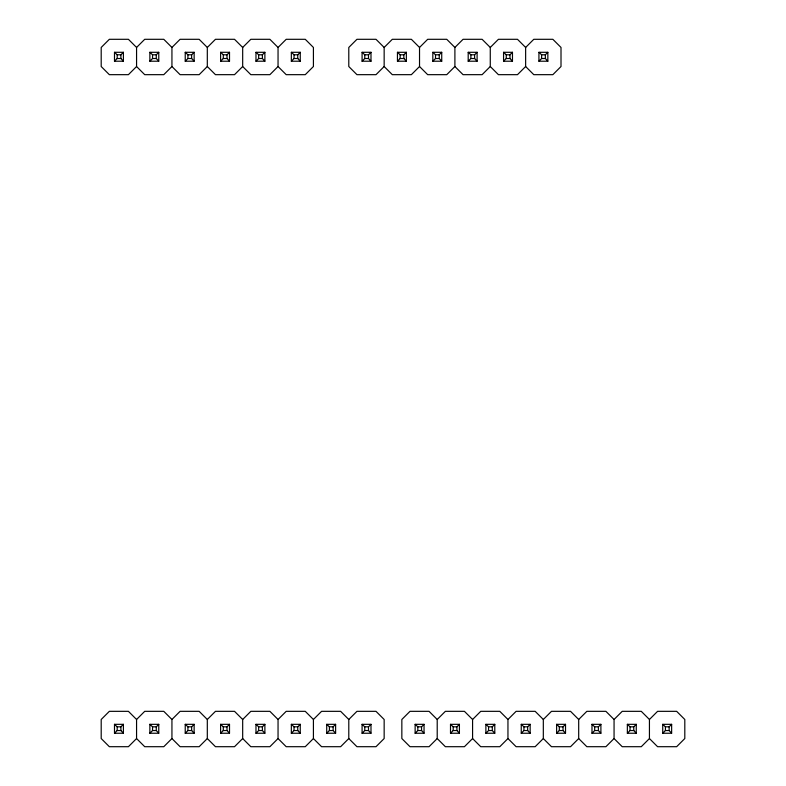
<?xml version="1.0" encoding="UTF-8"?>
<svg xmlns="http://www.w3.org/2000/svg" width="786" height="786" viewBox="0 0 786 786"><rect width="100%" height="100%" fill="white"/><g stroke="black" fill="none" stroke-linecap="round" stroke-linejoin="round"><path stroke-width="1.18" d="M114.491 61.21L117.183 58.508L117.183 54.794L114.491 52.298L114.491 61.21L123.402 61.21L123.402 52.298L114.491 52.298M117.183 54.794L120.906 54.794L123.402 52.298M136.567 47.455L144.722 39.3L163.783 39.3L171.938 47.455L171.938 66.515L163.783 74.67L144.722 74.67L136.567 66.515L136.567 47.455L128.413 39.3L109.352 39.3L101.198 47.455L101.198 66.515L109.352 74.67L128.413 74.67L136.567 66.515M149.861 61.21L152.553 58.508L156.276 58.508L158.772 61.21L149.861 61.21L149.861 52.298L158.772 52.298L158.772 61.21M149.861 52.298L152.553 54.794L156.276 54.794L158.772 52.298M171.938 47.455L180.092 39.3L199.153 39.3L207.308 47.455L207.308 66.515L199.153 74.67L180.092 74.67L171.938 66.515M185.231 61.21L187.923 58.508L191.646 58.508L194.142 61.21L185.231 61.21L185.231 52.298L194.142 52.298L194.142 61.21M185.231 52.298L187.923 54.794L191.646 54.794L194.142 52.298M207.308 47.455L215.462 39.3L234.523 39.3L242.678 47.455L242.678 66.515L250.832 74.67L269.893 74.67L278.048 66.515L278.048 47.455L286.202 39.3L305.263 39.3L313.418 47.455L313.418 66.515L305.263 74.67L286.202 74.67L278.048 66.515M220.601 61.21L223.293 58.508L223.293 54.794L220.601 52.298L220.601 61.21L229.512 61.21L229.512 52.298L220.601 52.298M223.293 54.794L227.016 54.794L229.512 52.298M242.678 47.455L250.832 39.3L269.893 39.3L278.048 47.455M242.678 66.515L234.523 74.67L215.462 74.67L207.308 66.515M255.971 61.21L258.663 58.508L258.663 54.794L255.971 52.298L255.971 61.21L264.882 61.21L264.882 52.298L255.971 52.298M258.663 54.794L262.386 54.794L264.882 52.298M291.341 61.21L294.033 58.508L294.033 54.794L291.341 52.298L291.341 61.21L300.252 61.21L300.252 52.298L291.341 52.298M294.033 54.794L297.756 54.794L300.252 52.298M362.081 61.21L364.773 58.508L364.773 54.794L362.081 52.298L362.081 61.21L370.992 61.21L370.992 52.298L362.081 52.298M364.773 54.794L368.496 54.794L370.992 52.298M384.158 47.455L392.312 39.3L411.373 39.3L419.528 47.455L419.528 66.515L411.373 74.67L392.312 74.67L384.158 66.515L384.158 47.455L376.003 39.3L356.942 39.3L348.788 47.455L348.788 66.515L356.942 74.67L376.003 74.67L384.158 66.515M397.451 61.21L400.143 58.508L400.143 54.794L397.451 52.298L397.451 61.21L406.362 61.21L406.362 52.298L397.451 52.298M400.143 54.794L403.866 54.794L406.362 52.298M419.528 47.455L427.682 39.3L446.743 39.3L454.898 47.455L454.898 66.515L446.743 74.67L427.682 74.67L419.528 66.515M432.821 61.21L435.513 58.508L435.513 54.794L432.821 52.298L432.821 61.21L441.732 61.21L441.732 52.298L432.821 52.298M435.513 54.794L439.236 54.794L441.732 52.298M454.898 47.455L463.052 39.3L482.113 39.3L490.268 47.455L490.268 66.515L482.113 74.67L463.052 74.67L454.898 66.515M468.191 61.21L470.883 58.508L470.883 54.794L468.191 52.298L468.191 61.21L477.102 61.21L477.102 52.298L468.191 52.298M470.883 54.794L474.606 54.794L477.102 52.298M490.268 47.455L498.422 39.3L517.483 39.3L525.638 47.455L525.638 66.515L517.483 74.67L498.422 74.67L490.268 66.515M503.561 61.21L506.253 58.508L506.253 54.794L503.561 52.298L503.561 61.21L512.472 61.21L512.472 52.298L503.561 52.298M506.253 54.794L509.976 54.794L512.472 52.298M525.638 47.455L533.792 39.3L552.853 39.3L561.008 47.455L561.008 66.515L552.853 74.67L533.792 74.67L525.638 66.515M538.931 61.21L541.623 58.508L541.623 54.794L538.931 52.298L538.931 61.21L547.842 61.21L547.842 52.298L538.931 52.298M541.623 54.794L545.346 54.794L547.842 52.298M114.491 733.24L117.183 730.538L120.906 730.538L123.402 733.24L114.491 733.24L114.491 724.328L123.402 724.328L123.402 733.24M120.906 730.538L120.906 726.824L123.402 724.328M136.567 719.485L144.722 711.33L163.783 711.33L171.938 719.485L171.938 738.545L163.783 746.7L144.722 746.7L136.567 738.545L136.567 719.485L128.413 711.33L109.352 711.33L101.198 719.485L101.198 738.545L109.352 746.7L128.413 746.7L136.567 738.545M149.861 733.24L152.553 730.538L156.276 730.538L158.772 733.24L149.861 733.24L149.861 724.328L158.772 724.328L158.772 733.24M156.276 730.538L156.276 726.824L158.772 724.328M171.938 719.485L180.092 711.33L199.153 711.33L207.308 719.485L207.308 738.545L199.153 746.7L180.092 746.7L171.938 738.545M185.231 733.24L187.923 730.538L191.646 730.538L194.142 733.24L185.231 733.24L185.231 724.328L194.142 724.328L194.142 733.24M191.646 730.538L191.646 726.824L194.142 724.328M207.308 719.485L215.462 711.33L234.523 711.33L242.678 719.485L242.678 738.545L234.523 746.7L215.462 746.7L207.308 738.545M220.601 733.24L223.293 730.538L227.016 730.538L229.512 733.24L220.601 733.24L220.601 724.328L229.512 724.328L229.512 733.24M227.016 730.538L227.016 726.824L229.512 724.328M242.678 719.485L250.832 711.33L269.893 711.33L278.048 719.485L278.048 738.545L269.893 746.7L250.832 746.7L242.678 738.545M255.971 733.24L258.663 730.538L262.386 730.538L264.882 733.24L255.971 733.24L255.971 724.328L264.882 724.328L264.882 733.24M262.386 730.538L262.386 726.824L264.882 724.328M278.048 719.485L286.202 711.33L305.263 711.33L313.418 719.485L313.418 738.545L305.263 746.7L286.202 746.7L278.048 738.545M291.341 733.24L294.033 730.538L297.756 730.538L300.252 733.24L291.341 733.24L291.341 724.328L300.252 724.328L300.252 733.24M297.756 730.538L297.756 726.824L300.252 724.328M313.418 719.485L321.572 711.33L340.633 711.33L348.788 719.485L348.788 738.545L340.633 746.7L321.572 746.7L313.418 738.545M326.711 733.24L329.403 730.538L333.126 730.538L335.622 733.24L326.711 733.24L326.711 724.328L335.622 724.328L335.622 733.24M333.126 730.538L333.126 726.824L335.622 724.328M348.788 719.485L356.942 711.33L376.003 711.33L384.158 719.485L384.158 738.545L376.003 746.7L356.942 746.7L348.788 738.545M362.081 733.24L364.773 730.538L368.496 730.538L370.992 733.24L362.081 733.24L362.081 724.328L370.992 724.328L370.992 733.24M368.496 730.538L368.496 726.824L370.992 724.328M415.136 733.24L417.828 730.538L421.551 730.538L424.047 733.24L415.136 733.24L415.136 724.328L424.047 724.328L424.047 733.24M421.551 730.538L421.551 726.824L424.047 724.328M437.213 719.485L445.367 711.33L464.428 711.33L472.583 719.485L472.583 738.545L464.428 746.7L445.367 746.7L437.213 738.545L437.213 719.485L429.058 711.33L409.997 711.33L401.843 719.485L401.843 738.545L409.997 746.7L429.058 746.7L437.213 738.545M450.506 733.24L453.198 730.538L456.921 730.538L459.417 733.24L450.506 733.24L450.506 724.328L459.417 724.328L459.417 733.24M456.921 730.538L456.921 726.824L459.417 724.328M472.583 719.485L480.737 711.33L499.798 711.33L507.953 719.485L507.953 738.545L516.107 746.7L535.168 746.7L543.322 738.545L543.322 719.485L551.477 711.33L570.538 711.33L578.692 719.485L578.692 738.545L570.538 746.7L551.477 746.7L543.322 738.545M485.876 733.24L488.568 730.538L492.291 730.538L494.787 733.24L485.876 733.24L485.876 724.328L494.787 724.328L494.787 733.24M492.291 730.538L492.291 726.824L494.787 724.328M507.953 719.485L516.107 711.33L535.168 711.33L543.322 719.485M507.953 738.545L499.798 746.7L480.737 746.7L472.583 738.545M521.246 733.24L523.938 730.538L527.661 730.538L530.157 733.24L521.246 733.24L521.246 724.328L530.157 724.328L530.157 733.24M527.661 730.538L527.661 726.824L530.157 724.328M556.616 733.24L559.308 730.538L563.031 730.538L565.527 733.24L556.616 733.24L556.616 724.328L565.527 724.328L565.527 733.24M563.031 730.538L563.031 726.824L565.527 724.328M578.692 719.485L586.847 711.33L605.908 711.33L614.062 719.485L614.062 738.545L605.908 746.7L586.847 746.7L578.692 738.545M591.986 733.24L594.678 730.538L598.401 730.538L600.897 733.24L591.986 733.24L591.986 724.328L600.897 724.328L600.897 733.24M598.401 730.538L598.401 726.824L600.897 724.328M614.062 719.485L622.217 711.33L641.278 711.33L649.433 719.485L649.433 738.545L641.278 746.7L622.217 746.7L614.062 738.545M627.356 733.24L630.048 730.538L633.771 730.538L636.267 733.24L627.356 733.24L627.356 724.328L636.267 724.328L636.267 733.24M633.771 730.538L633.771 726.824L636.267 724.328M649.433 719.485L657.587 711.33L676.648 711.33L684.803 719.485L684.803 738.545L676.648 746.7L657.587 746.7L649.433 738.545M662.726 733.24L665.418 730.538L669.141 730.538L671.637 733.24L662.726 733.24L662.726 724.328L671.637 724.328L671.637 733.24M669.141 730.538L669.141 726.824L671.637 724.328M117.183 58.508L120.906 58.508L123.402 61.21M223.293 58.508L227.016 58.508L229.512 61.21M258.663 58.508L262.386 58.508L264.882 61.21M294.033 58.508L297.756 58.508L300.252 61.21M364.773 58.508L368.496 58.508L370.992 61.21M400.143 58.508L403.866 58.508L406.362 61.21M435.513 58.508L439.236 58.508L441.732 61.21M470.883 58.508L474.606 58.508L477.102 61.21M506.253 58.508L509.976 58.508L512.472 61.21M541.623 58.508L545.346 58.508L547.842 61.21M114.491 724.328L117.183 726.824L120.906 726.824M149.861 724.328L152.553 726.824L156.276 726.824M185.231 724.328L187.923 726.824L191.646 726.824M220.601 724.328L223.293 726.824L227.016 726.824M255.971 724.328L258.663 726.824L262.386 726.824M291.341 724.328L294.033 726.824L297.756 726.824M326.711 724.328L329.403 726.824L333.126 726.824M362.081 724.328L364.773 726.824L368.496 726.824M415.136 724.328L417.828 726.824L421.551 726.824M450.506 724.328L453.198 726.824L456.921 726.824M485.876 724.328L488.568 726.824L492.291 726.824M521.246 724.328L523.938 726.824L527.661 726.824M556.616 724.328L559.308 726.824L563.031 726.824M591.986 724.328L594.678 726.824L598.401 726.824M627.356 724.328L630.048 726.824L633.771 726.824M662.726 724.328L665.418 726.824L669.141 726.824M665.418 726.824L665.418 730.538M630.048 726.824L630.048 730.538M594.678 726.824L594.678 730.538M559.308 726.824L559.308 730.538M545.346 54.794L545.346 58.508M523.938 726.824L523.938 730.538M509.976 54.794L509.976 58.508M488.568 726.824L488.568 730.538M474.606 54.794L474.606 58.508M453.198 726.824L453.198 730.538M439.236 54.794L439.236 58.508M417.828 726.824L417.828 730.538M403.866 54.794L403.866 58.508M368.496 54.794L368.496 58.508M364.773 726.824L364.773 730.538M329.403 726.824L329.403 730.538M297.756 54.794L297.756 58.508M294.033 726.824L294.033 730.538M262.386 54.794L262.386 58.508M258.663 726.824L258.663 730.538M227.016 54.794L227.016 58.508M223.293 726.824L223.293 730.538M191.646 54.794L191.646 58.508M187.923 54.794L187.923 58.508M187.923 726.824L187.923 730.538M156.276 54.794L156.276 58.508M152.553 54.794L152.553 58.508M152.553 726.824L152.553 730.538M120.906 54.794L120.906 58.508M117.183 726.824L117.183 730.538"/></g></svg>
